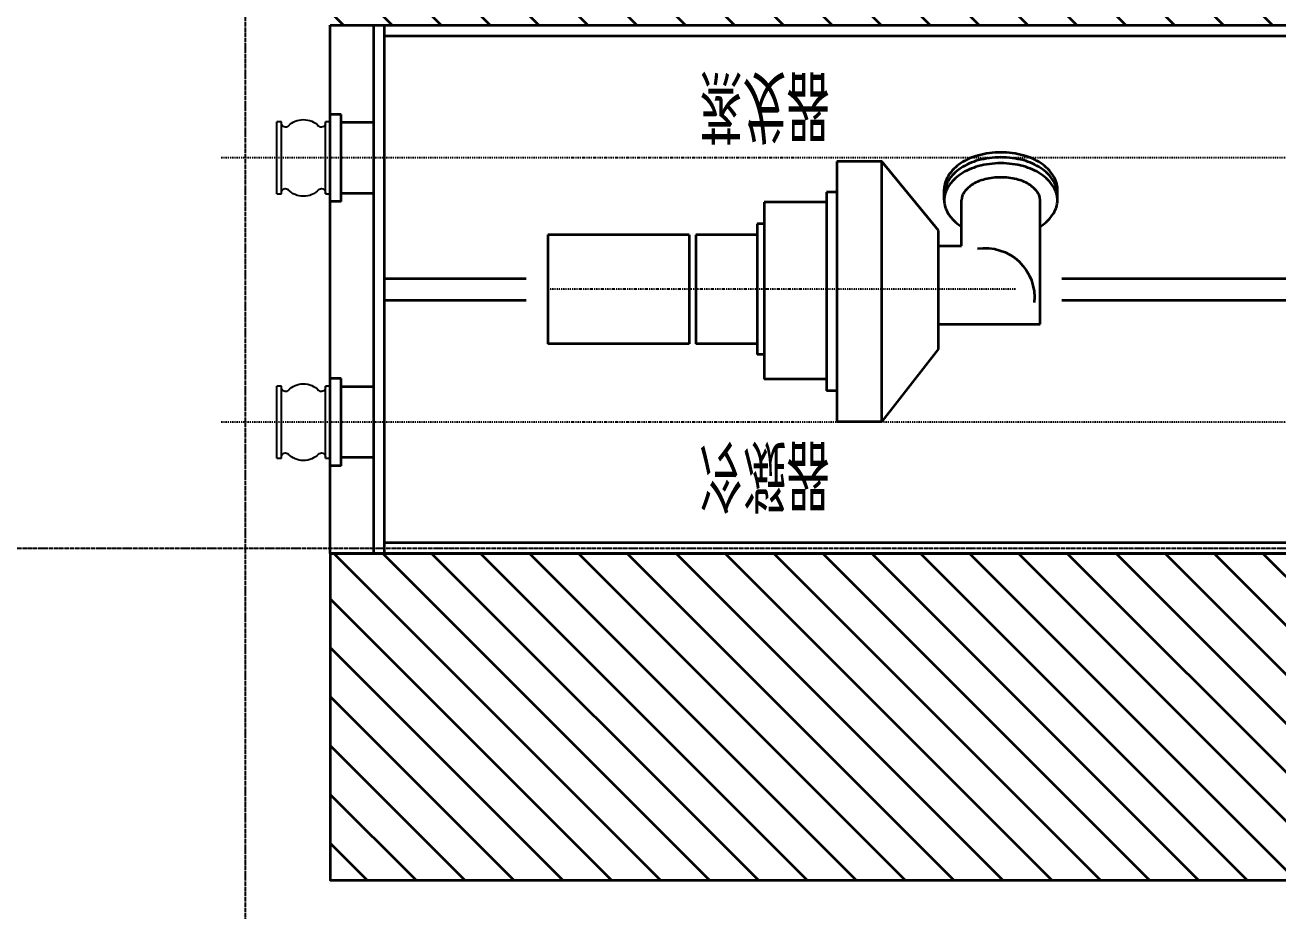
# Model space of a CAD drawing. Extents: x -12047294 to -5625356, y -1456591 to -622873.
# Drawn here: x -5751702 to -5745950, y -686239 to -682172 of the extents above; entities that cross this region are included whole.
import ezdxf

# ---------------------------------------------------------------- set-up
doc = ezdxf.new("R2010")
doc.units = 0
doc.header["$LTSCALE"] = 10
doc.header["$MEASUREMENT"] = 0
doc.linetypes.add('DASHDOT', pattern=[1, 0.5, -0.25, 0, -0.25])
doc.linetypes.add('DOTE', pattern=[2.42, 2, -0.2, 0.02, -0.2])
for name, color, linetype in [('A-TEXTROOM-报建', 210, 'Continuous'), ('DOTE', 9, 'DOTE'), ('M-W-EQUIP-MID', 156, 'DASHDOT')]:
    doc.layers.add(name, color=color, linetype=linetype)
for name, color, linetype, lineweight in [('M-W-ACCERY', 156, 'Continuous', 25), ('M-W-EQUIP', 156, 'Continuous', 35), ('M-W-TEXT', 156, 'Continuous', 0)]:
    doc.layers.add(name, color=color, linetype=linetype, lineweight=lineweight)
doc.styles.add('K-HZ', font='tj-romans1.shx', dxfattribs={"width": 0.7, "bigfont": 'tj-hztxt1.shx'})

# ---------------------------------------------------------------- blocks, each defined once
blk = doc.blocks.new('KXT-300')
at = {"layer": 'M-W-ACCERY'}
for p, q in [((0, 165), (0, -165)), ((0, 165), (21.3, 165)), ((21.3, 165), (21.3, -165)), ((223.7, 165), (223.7, -165)), ((223.7, 165), (245, 165)), ((245, 165), (245, -165)), ((21.3, -165), (0, -165)), ((245, -165), (223.7, -165))]:
    blk.add_line(p, q, dxfattribs=at)
for centre, radius, start, end in [((122.5, 79.8), 96.3, 43.60663, 136.39337), ((39.8, 159.5), 18.5, 182.73656, 317.76055), ((205.2, 159.5), 18.5, 222.23945, 357.26344), ((39.8, -159.5), 18.5, 42.23945, 177.26344), ((122.5, -79.8), 96.3, 223.60663, 316.39337), ((205.2, -159.5), 18.5, 2.73656, 137.76055)]:
    blk.add_arc(centre, radius, start, end, dxfattribs=at)
blk = doc.blocks.new('19XL1000RT')
at = {"layer": 'M-W-EQUIP'}
for p, q in [((0, 2426), (0, 0)), ((0, 2426), (5156, 2426)), ((200, 2426), (200, 0)), ((250, 2426), (250, 0)), ((250, 2376), (4956, 2376)), ((50, 2023), (0, 2023)), ((50, 2023), (50, 1623)), ((200, 1985.5), (50, 1985.5)), ((2326.2, 626.7), (2326.2, 1819.2)), ((2326.2, 1819.2), (2532.8, 1819.2)), ((2792.8, 1486.1), (2532.8, 1819.2)), ((2532.8, 1819.2), (2532.8, 626.7)), ((2279.6, 766.6), (2279.6, 1679.3)), ((2326.2, 1679.3), (2279.6, 1679.3)), ((50, 1623), (0, 1623)), ((200, 1660.5), (50, 1660.5)), ((1993, 813.3), (1993, 1626)), ((2279.6, 1626), (1993, 1626)), ((1960.5, 913), (1960.5, 1513)), ((1993, 1513), (1960.5, 1513)), ((1000, 963), (1000, 1463)), ((1648.8, 1463), (1000, 1463)), ((1648.8, 963), (1648.8, 1463)), ((1679.2, 963), (1679.2, 1463)), ((1960.5, 1463), (1679.2, 1463)), ((2792.8, 1486.1), (2792.8, 943.1)), ((2792.8, 1372.9), (3259.3, 1372.9)), ((3259.3, 1372.9), (3259.3, 803.9)), ((250, 1263), (900, 1263)), ((3359.3, 1263), (4956, 1263)), ((250, 1163), (900, 1163)), ((3359.3, 1163), (4956, 1163)), ((2792.8, 1013), (2899.4, 1013)), ((2899.4, 1013), (2899.4, 803.9)), ((1648.8, 963), (1000, 963)), ((1960.5, 963), (1679.2, 963)), ((2792.8, 943.1), (2532.8, 626.7)), ((1993, 913), (1960.5, 913)), ((50, 810), (0, 810)), ((50, 810), (50, 410)), ((2279.6, 813.3), (1993, 813.3)), ((200, 772.5), (50, 772.5)), ((2326.2, 766.6), (2279.6, 766.6)), ((2819.4, 803.9), (2819.4, 753.9)), ((3339.3, 803.9), (3339.3, 753.9)), ((2532.8, 626.7), (2326.2, 626.7)), ((50, 410), (0, 410)), ((200, 447.5), (50, 447.5)), ((0, 0), (5156, 0)), ((250, 50), (4956, 50))]:
    blk.add_line(p, q, dxfattribs=at)
for points in [[(3339.3, 803.9, -0.142498), (3321.6, 743.3, -0.10717), (3263.1, 684.1, -0.078639), (3182.9, 648.2, -0.06601), (3079.3, 634.5, -0.06601), (2975.7, 648.2, -0.078639), (2895.5, 684.1, -0.10717), (2837, 743.3, -0.142498), (2819.4, 803.9, -0.142498), (2837, 864.5, -0.10717), (2895.5, 923.7, -0.004081), (2899.4, 926.2)], [(3259.3, 926.2, -0.004081), (3263.1, 923.7, -0.10717), (3321.6, 864.5, -0.142498), (3339.3, 803.9)], [(3339.3, 776.6, -0.142498), (3321.6, 716, -0.10717), (3263.1, 656.8, -0.078639), (3182.9, 620.9, -0.06601), (3079.3, 607.2, -0.06601), (2975.7, 620.9, -0.078639), (2895.5, 656.8, -0.10717), (2837, 716, -0.142498), (2819.4, 776.6)], [(3339.3, 753.9, -0.142498), (3321.6, 693.3, -0.10717), (3263.1, 634.1, -0.078639), (3182.9, 598.2, -0.06601), (3079.3, 584.5, -0.06601), (2975.7, 598.2, -0.078639), (2895.5, 634.1, -0.10717), (2837, 693.3, -0.142498), (2819.4, 753.9)], [(3259.3, 803.9, -0.156057), (3247.6, 767.3, -0.106682), (3206.6, 730, -0.072682), (3151.6, 707.9, -0.059125), (3079.3, 699.3, -0.059125), (3007.1, 707.9, -0.072682), (2952.1, 730, -0.106682), (2911.1, 767.3, -0.156057), (2899.4, 803.9)]]:
    blk.add_lwpolyline(points, format="xyb", dxfattribs=at)
blk.add_arc((3007, 1250.5), 226.7, 261.28518, 5.67814, dxfattribs=at)
at = {"layer": 'M-W-EQUIP-MID'}
for p, q in [((5656, 1823), (-500, 1823)), ((3146, 1213), (1000, 1213)), ((5656, 610), (-500, 610))]:
    blk.add_line(p, q, dxfattribs=at)
at = {"layer": 'M-W-ACCERY'}
for p in [(-245, 1823), (-245, 610)]:
    blk.add_blockref('KXT-300', p, dxfattribs=at)
at = {"layer": 'M-W-TEXT', "style": 'K-HZ', "width": 0.7}
for tag, p in [('冷凝器', (1695.3, 1912.2)), ('蒸发器', (1695.3, 217.3))]:
    blk.add_attdef(tag, p, '', height=300, dxfattribs=at)
blk = doc.blocks.new('A$C77F422FE')
at = {"layer": 'M-W-EQUIP'}
h = blk.add_hatch(dxfattribs=at)
h.set_pattern_fill('ANSI31', color=256, scale=50, angle=14.46961)
h.set_pattern_definition([(45, (-343241.1, -309933.51), (-112.2532, 112.2532), [])])
h.paths.add_polyline_path([(5156, 1213), (0, 1213), (0, 2713), (5156, 2713)])
h.paths.add_polyline_path([(10312, 1213), (5156, 1213), (5156, -1213), (10312, -1213)])
h.paths.add_polyline_path([(5156, -1213), (0, -1213), (0, -2713), (5156, -2713)])
blk.add_lwpolyline([(5156, 1213), (0, 1213), (0, 2713), (5156, 2713)], close=True, dxfattribs=at)
blk.add_blockref('19XL1000RT', (0, -1213), dxfattribs=at).add_auto_attribs({'冷凝器': '冷凝器', '蒸发器': '蒸发器'})
blk = doc.blocks.new('A$C50D712EB')
at = {"layer": 'M-W-EQUIP', "color": 252, "xscale": -1, "rotation": 180}
blk.add_blockref('A$C77F422FE', (9156, -5989), dxfattribs=at)

msp = doc.modelspace()

# ---------------------------------------------------------------- hatches: boundary and pattern name
at = {"layer": 'A-TEXTROOM-报建'}
h = msp.add_hatch(dxfattribs=at)
h.set_pattern_fill('ANSI31', color=156, scale=300)
h.set_pattern_definition([(45, (6459.6, 7e-09), (-336.759605, 336.759605), [])])
edge = h.paths.add_edge_path(flags=16)
edge.add_arc((-5789890.1, -733372.9), 19800.3, 180.00002, 210.33182)
edge.add_line((-5806980, -743372.1), (-5798690.9, -743375))
edge.add_arc((-5798679.1, -768354), 24979, 71.82959, 90.02715, ccw=False)
edge.add_arc((-5798679.1, -768354), 24979, 46.40636, 71.82959, ccw=False)
edge.add_arc((-5761511.4, -729209.4), 29000, 226.55073, 235.72344)
edge.add_line((-5777843.9, -753173), (-5734626.5, -753172.4))
edge.add_line((-5734626.5, -753172.4), (-5734626.6, -742573))
edge.add_line((-5734626.6, -742573), (-5724090.3, -742573.2))
edge.add_line((-5724090.3, -742573.2), (-5724090.3, -706873))
edge.add_line((-5724090.3, -706873), (-5715090.4, -706873))
edge.add_line((-5715090.4, -706873), (-5715090.4, -697848.9))
edge.add_arc((-5806750.6, -701974.8), 91753, 2.577338, 4.963321)
edge.add_arc((-5757072.8, -697881.8), 41908, 5.26452, 17.9861)
edge.add_arc((-5817479.3, -718426.1), 105710, 18.467251, 21.437185)
edge.add_arc((-5747882, -689052.2), 30252, 17.82622, 40.55905)
edge.add_arc((-5746701.1, -686704.3), 27846.7, 38.4683, 72.82075)
edge.add_arc((-5793741.7, -821555.8), 170652.4, 71.1042, 72.756978)
edge.add_line((-5743156, -658573.2), (-5782091.3, -658573.2))
edge.add_line((-5782091.3, -658573.2), (-5782091.3, -664172.9))
edge.add_line((-5782091.3, -664172.9), (-5804290.4, -664172.9))
edge.add_line((-5804290.4, -664172.9), (-5804290.4, -680572.8))
edge.add_line((-5804290.4, -680572.8), (-5809690.4, -680572.8))
edge.add_line((-5809690.4, -680572.8), (-5809690.4, -733372.9))
h.paths.add_polyline_path([(-5821993.3, -644043.7), (-5678940.3, -644043.7), (-5678940.3, -767193.7), (-5821993.3, -767193.7)])

# ---------------------------------------------------------------- linework, layer by layer
at = {"layer": 'DOTE', "linetype": 'DOTE'}
for p, q in [((-5750689.7, -756448.6), (-5750689.7, -655372.8)), ((-5812892.3, -684573.4), (-5711892.7, -684573.4))]:
    msp.add_line(p, q, dxfattribs=at)

# ---------------------------------------------------------------- block references
msp.add_blockref('A$C50D712EB', (-5759457.7, -677396.4))

doc.saveas('drawing.dxf')
